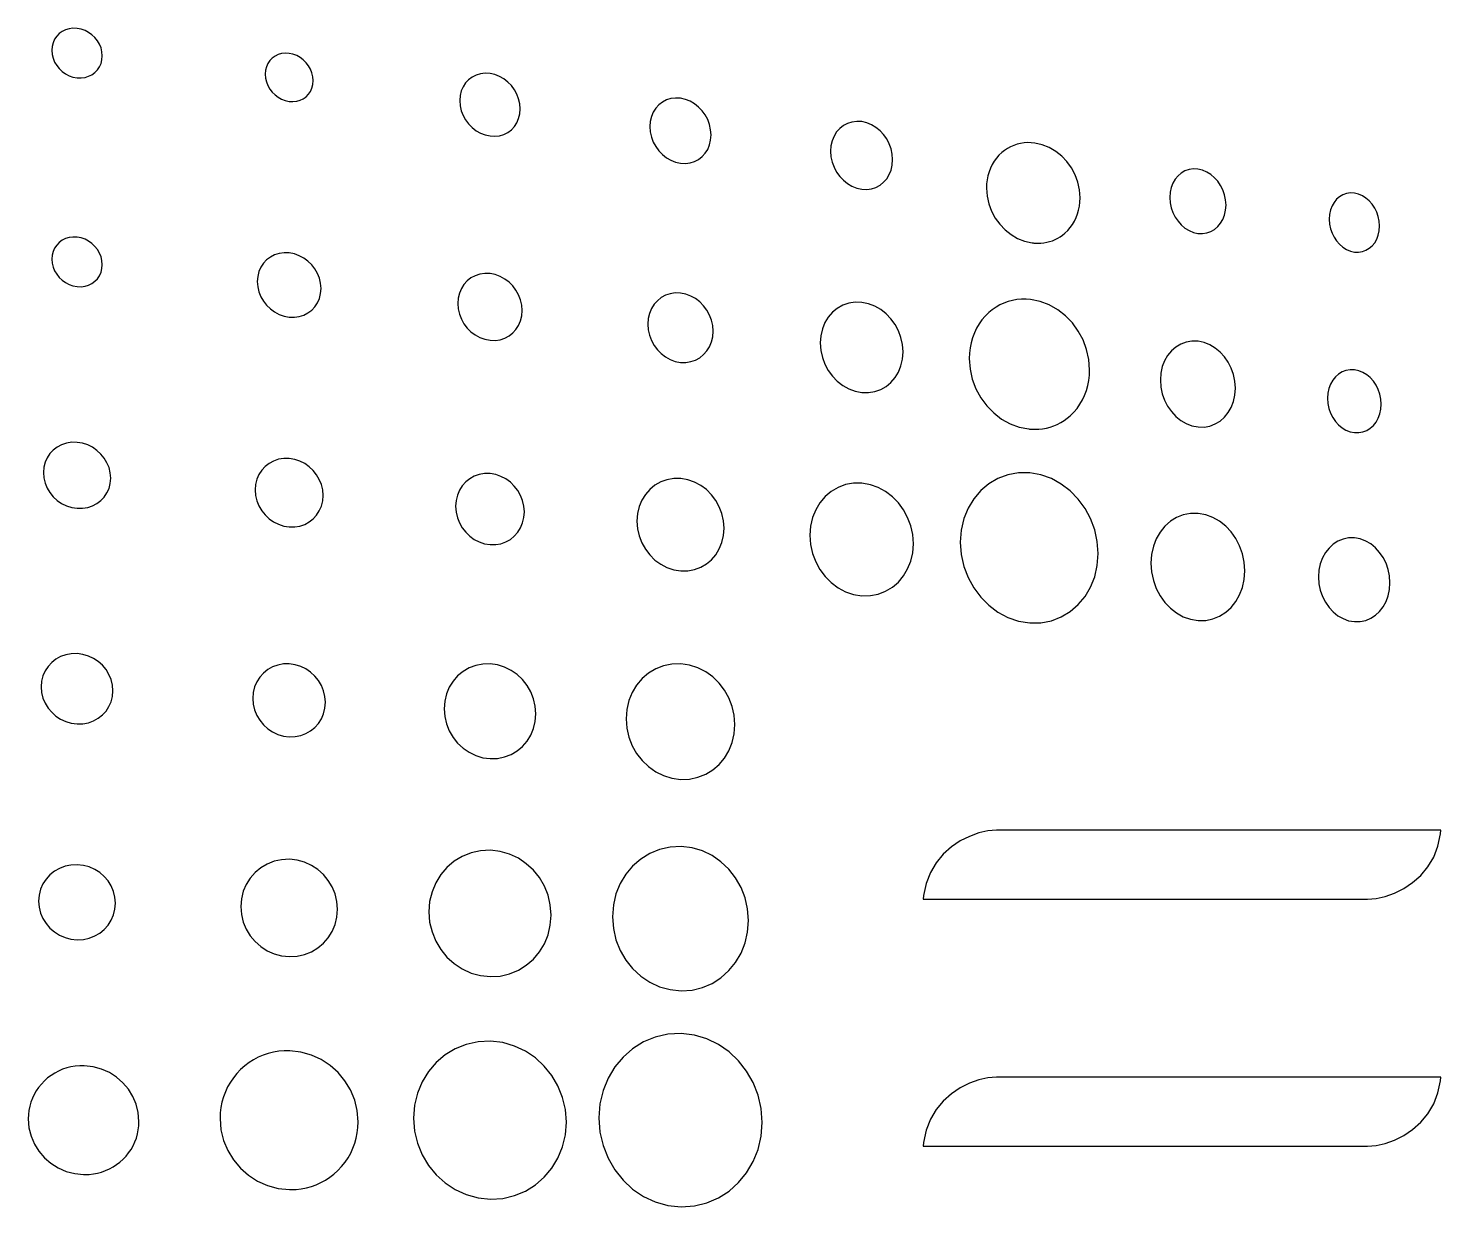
# Model space of a CAD drawing. Extents: x -49 to 275, y -8 to 142.
# Drawn here: x 136.6746 to 136.9111, y 125.0945 to 125.2918 of the extents above; entities that cross this region are included whole.
import ezdxf
from ezdxf.enums import TextEntityAlignment as Align

# ---------------------------------------------------------------- set-up
doc = ezdxf.new("R2010")
doc.units = 0
doc.header["$LTSCALE"] = 0.5
doc.header["$MEASUREMENT"] = 0
doc.layers.get('0').update_dxf_attribs({"linetype": 'CONTINUOUS'})
doc.layers.add('RISER', color=7, linetype='CONTINUOUS')
doc.styles.add('ARIAL', font='arial.ttf')

# ---------------------------------------------------------------- blocks, each defined once
blk = doc.blocks.new('*U52')
at = {"layer": 'RISER'}
for points in [[(1.38146, -0.19585), (1.38146, -0.19585), (1.38215, -0.19587), (1.3828, -0.19578), (1.3834, -0.19559), (1.38396, -0.19532), (1.38445, -0.19496), (1.38487, -0.19452), (1.38521, -0.19402), (1.38547, -0.19345), (1.38563, -0.19283), (1.38569, -0.19217), (1.38569, -0.19217), (1.38563, -0.19149), (1.38547, -0.19084), (1.38521, -0.19022), (1.38487, -0.18964), (1.38445, -0.18911), (1.38396, -0.18864), (1.3834, -0.18824), (1.3828, -0.18793), (1.38215, -0.1877), (1.38146, -0.18757), (1.38146, -0.18757), (1.38077, -0.18754), (1.38012, -0.18763), (1.37952, -0.18781), (1.37896, -0.18809), (1.37847, -0.18845), (1.37805, -0.18889), (1.3777, -0.18939), (1.37744, -0.18996), (1.37728, -0.19058), (1.37723, -0.19124), (1.37723, -0.19124), (1.37728, -0.19192), (1.37744, -0.19258), (1.3777, -0.1932), (1.37805, -0.19378), (1.37847, -0.19431), (1.37896, -0.19478), (1.37952, -0.19518), (1.38012, -0.1955), (1.38077, -0.19572), (1.38146, -0.19585), (1.38146, -0.19585)], [(1.41697, -0.1998), (1.41697, -0.1998), (1.41762, -0.19984), (1.41824, -0.19977), (1.41882, -0.1996), (1.41934, -0.19935), (1.41981, -0.19901), (1.42021, -0.19859), (1.42053, -0.19811), (1.42077, -0.19757), (1.42093, -0.19697), (1.42098, -0.19632), (1.42098, -0.19632), (1.42093, -0.19566), (1.42077, -0.19502), (1.42053, -0.19441), (1.42021, -0.19384), (1.41981, -0.19332), (1.41934, -0.19285), (1.41882, -0.19245), (1.41824, -0.19213), (1.41762, -0.19189), (1.41697, -0.19175), (1.41697, -0.19175), (1.41632, -0.19171), (1.41571, -0.19178), (1.41513, -0.19194), (1.41461, -0.1922), (1.41414, -0.19254), (1.41374, -0.19295), (1.41341, -0.19343), (1.41317, -0.19398), (1.41302, -0.19458), (1.41296, -0.19523), (1.41296, -0.19523), (1.41302, -0.19589), (1.41317, -0.19653), (1.41341, -0.19714), (1.41374, -0.19772), (1.41414, -0.19824), (1.41461, -0.19871), (1.41513, -0.19911), (1.41571, -0.19943), (1.41632, -0.19966), (1.41697, -0.1998), (1.41697, -0.1998)], [(1.45061, -0.20559), (1.45061, -0.20559), (1.45143, -0.20564), (1.45221, -0.20554), (1.45294, -0.20532), (1.4536, -0.20499), (1.45419, -0.20454), (1.45469, -0.204), (1.4551, -0.20337), (1.45541, -0.20267), (1.4556, -0.20189), (1.45567, -0.20105), (1.45567, -0.20105), (1.4556, -0.2002), (1.45541, -0.19937), (1.4551, -0.19858), (1.45469, -0.19784), (1.45419, -0.19716), (1.4536, -0.19655), (1.45294, -0.19604), (1.45221, -0.19562), (1.45143, -0.19531), (1.45061, -0.19513), (1.45061, -0.19513), (1.44979, -0.19508), (1.44901, -0.19517), (1.44828, -0.19539), (1.44762, -0.19573), (1.44703, -0.19617), (1.44652, -0.19671), (1.44611, -0.19734), (1.4458, -0.19805), (1.44561, -0.19883), (1.44554, -0.19967), (1.44554, -0.19967), (1.44561, -0.20053), (1.4458, -0.20136), (1.44611, -0.20216), (1.44652, -0.2029), (1.44703, -0.20358), (1.44762, -0.20418), (1.44828, -0.2047), (1.44901, -0.20511), (1.44979, -0.20542), (1.45061, -0.20559), (1.45061, -0.20559)], [(1.48252, -0.21015), (1.48252, -0.21015), (1.48335, -0.21019), (1.48414, -0.21009), (1.48487, -0.20986), (1.48554, -0.20951), (1.48614, -0.20904), (1.48665, -0.20848), (1.48706, -0.20783), (1.48737, -0.20709), (1.48756, -0.20628), (1.48763, -0.20542), (1.48763, -0.20542), (1.48756, -0.20453), (1.48737, -0.20366), (1.48706, -0.20284), (1.48665, -0.20207), (1.48614, -0.20137), (1.48554, -0.20075), (1.48487, -0.20021), (1.48414, -0.19978), (1.48335, -0.19947), (1.48252, -0.19928), (1.48252, -0.19928), (1.48169, -0.19923), (1.4809, -0.19933), (1.48016, -0.19956), (1.47949, -0.1999), (1.47889, -0.20037), (1.47838, -0.20093), (1.47796, -0.20159), (1.47765, -0.20233), (1.47745, -0.20314), (1.47738, -0.20401), (1.47738, -0.20401), (1.47745, -0.20491), (1.47765, -0.20577), (1.47796, -0.2066), (1.47838, -0.20737), (1.47889, -0.20807), (1.47949, -0.20869), (1.48016, -0.20923), (1.4809, -0.20966), (1.48169, -0.20997), (1.48252, -0.21015), (1.48252, -0.21015)], [(1.51286, -0.2145), (1.51286, -0.2145), (1.5137, -0.21454), (1.5145, -0.21443), (1.51524, -0.21419), (1.51592, -0.21382), (1.51652, -0.21333), (1.51704, -0.21274), (1.51746, -0.21206), (1.51777, -0.21129), (1.51797, -0.21045), (1.51803, -0.20955), (1.51803, -0.20955), (1.51797, -0.20863), (1.51777, -0.20774), (1.51746, -0.20688), (1.51704, -0.20609), (1.51652, -0.20536), (1.51592, -0.20471), (1.51524, -0.20416), (1.5145, -0.20371), (1.5137, -0.20339), (1.51286, -0.20319), (1.51286, -0.20319), (1.51202, -0.20315), (1.51122, -0.20325), (1.51047, -0.20349), (1.50978, -0.20385), (1.50918, -0.20434), (1.50865, -0.20492), (1.50823, -0.20561), (1.50791, -0.20638), (1.50771, -0.20722), (1.50765, -0.20813), (1.50765, -0.20813), (1.50771, -0.20906), (1.50791, -0.20996), (1.50823, -0.21082), (1.50865, -0.21162), (1.50918, -0.21235), (1.50978, -0.213), (1.51047, -0.21355), (1.51122, -0.21399), (1.51202, -0.21431), (1.51286, -0.2145), (1.51286, -0.2145)], [(1.54138, -0.22349), (1.54138, -0.22349), (1.54148, -0.2235), (1.54158, -0.22351), (1.54168, -0.22352), (1.54177, -0.22353), (1.54187, -0.22354), (1.54197, -0.22354), (1.54207, -0.22355), (1.54217, -0.22355), (1.54226, -0.22355), (1.54236, -0.22355), (1.54236, -0.22355), (1.54286, -0.22353), (1.54335, -0.22348), (1.54384, -0.22339), (1.54431, -0.22327), (1.54478, -0.22312), (1.54523, -0.22293), (1.54567, -0.22271), (1.54609, -0.22246), (1.5465, -0.22218), (1.54689, -0.22186), (1.54689, -0.22186), (1.54735, -0.22141), (1.54777, -0.22093), (1.54815, -0.2204), (1.54848, -0.21984), (1.54876, -0.21925), (1.549, -0.21864), (1.54918, -0.21799), (1.54932, -0.21733), (1.5494, -0.21665), (1.54943, -0.21596), (1.54943, -0.21596), (1.54933, -0.21461), (1.54905, -0.21331), (1.5486, -0.21208), (1.54799, -0.21093), (1.54723, -0.20988), (1.54635, -0.20895), (1.54536, -0.20816), (1.54427, -0.20752), (1.54309, -0.20705), (1.54185, -0.20677), (1.54185, -0.20677), (1.54124, -0.20671), (1.54063, -0.2067), (1.54004, -0.20674), (1.53945, -0.20683), (1.53888, -0.20697), (1.53832, -0.20716), (1.53779, -0.20739), (1.53727, -0.20767), (1.53678, -0.208), (1.53631, -0.20838), (1.53631, -0.20838), (1.53584, -0.20882), (1.53541, -0.20931), (1.53503, -0.20983), (1.5347, -0.21039), (1.53441, -0.21098), (1.53418, -0.2116), (1.53399, -0.21225), (1.53385, -0.21292), (1.53377, -0.2136), (1.53374, -0.2143), (1.53374, -0.2143), (1.53385, -0.21564), (1.53414, -0.21694), (1.5346, -0.21817), (1.53522, -0.21933), (1.53599, -0.22038), (1.53688, -0.22132), (1.53788, -0.22211), (1.53897, -0.22275), (1.54014, -0.22322), (1.54138, -0.22349), (1.54138, -0.22349)], [(1.56916, -0.2219), (1.56916, -0.2219), (1.56992, -0.22193), (1.57065, -0.22183), (1.57132, -0.22159), (1.57193, -0.22123), (1.57248, -0.22077), (1.57295, -0.22021), (1.57333, -0.21956), (1.57362, -0.21883), (1.57379, -0.21802), (1.57386, -0.21716), (1.57386, -0.21716), (1.57379, -0.21628), (1.57362, -0.21543), (1.57333, -0.21463), (1.57295, -0.21387), (1.57248, -0.21318), (1.57193, -0.21257), (1.57132, -0.21204), (1.57065, -0.21162), (1.56992, -0.21132), (1.56916, -0.21114), (1.56916, -0.21114), (1.5684, -0.2111), (1.56767, -0.2112), (1.56699, -0.21143), (1.56637, -0.21179), (1.56582, -0.21225), (1.56535, -0.21281), (1.56496, -0.21347), (1.56467, -0.2142), (1.56449, -0.21501), (1.56443, -0.21588), (1.56443, -0.21588), (1.56449, -0.21676), (1.56467, -0.21762), (1.56496, -0.21843), (1.56535, -0.21919), (1.56582, -0.21988), (1.56637, -0.22049), (1.56699, -0.22101), (1.56767, -0.22143), (1.5684, -0.22173), (1.56916, -0.2219), (1.56916, -0.2219)], [(1.59537, -0.22502), (1.59537, -0.22502), (1.59605, -0.22505), (1.5967, -0.22495), (1.5973, -0.22473), (1.59785, -0.2244), (1.59834, -0.22398), (1.59876, -0.22346), (1.5991, -0.22286), (1.59936, -0.22219), (1.59951, -0.22145), (1.59957, -0.22066), (1.59957, -0.22066), (1.59951, -0.21986), (1.59936, -0.21908), (1.5991, -0.21834), (1.59876, -0.21765), (1.59834, -0.21702), (1.59785, -0.21646), (1.5973, -0.21598), (1.5967, -0.2156), (1.59605, -0.21532), (1.59537, -0.21516), (1.59537, -0.21516), (1.59468, -0.21513), (1.59403, -0.21523), (1.59343, -0.21544), (1.59287, -0.21576), (1.59238, -0.21619), (1.59196, -0.21671), (1.59161, -0.21731), (1.59136, -0.21798), (1.5912, -0.21872), (1.59114, -0.21952), (1.59114, -0.21952), (1.5912, -0.22033), (1.59136, -0.22111), (1.59161, -0.22185), (1.59196, -0.22254), (1.59238, -0.22317), (1.59287, -0.22373), (1.59343, -0.22421), (1.59403, -0.22459), (1.59468, -0.22486), (1.59537, -0.22502), (1.59537, -0.22502)], [(1.38146, -0.23082), (1.38146, -0.23082), (1.38215, -0.23084), (1.3828, -0.23075), (1.3834, -0.23057), (1.38396, -0.23029), (1.38445, -0.22993), (1.38487, -0.22949), (1.38521, -0.22899), (1.38547, -0.22842), (1.38563, -0.2278), (1.38569, -0.22714), (1.38569, -0.22714), (1.38563, -0.22646), (1.38547, -0.22581), (1.38521, -0.22519), (1.38487, -0.22461), (1.38445, -0.22408), (1.38396, -0.22361), (1.3834, -0.22321), (1.3828, -0.22289), (1.38215, -0.22267), (1.38146, -0.22254), (1.38146, -0.22254), (1.38077, -0.22251), (1.38012, -0.2226), (1.37952, -0.22278), (1.37896, -0.22306), (1.37847, -0.22342), (1.37805, -0.22386), (1.3777, -0.22436), (1.37744, -0.22493), (1.37728, -0.22555), (1.37723, -0.22622), (1.37723, -0.22622), (1.37728, -0.22689), (1.37744, -0.22755), (1.3777, -0.22817), (1.37805, -0.22875), (1.37847, -0.22928), (1.37896, -0.22975), (1.37952, -0.23015), (1.38012, -0.23046), (1.38077, -0.23069), (1.38146, -0.23082), (1.38146, -0.23082)], [(1.41699, -0.23592), (1.41699, -0.23592), (1.41785, -0.23594), (1.41867, -0.23583), (1.41944, -0.23558), (1.42013, -0.23522), (1.42075, -0.23475), (1.42129, -0.23419), (1.42172, -0.23353), (1.42204, -0.2328), (1.42224, -0.23199), (1.42231, -0.23113), (1.42231, -0.23113), (1.42224, -0.23026), (1.42204, -0.22941), (1.42172, -0.2286), (1.42129, -0.22785), (1.42075, -0.22717), (1.42013, -0.22656), (1.41944, -0.22605), (1.41867, -0.22564), (1.41785, -0.22535), (1.41699, -0.22518), (1.41699, -0.22518), (1.41612, -0.22516), (1.41529, -0.22527), (1.41453, -0.22551), (1.41383, -0.22587), (1.4132, -0.22633), (1.41267, -0.2269), (1.41223, -0.22756), (1.41191, -0.22829), (1.41171, -0.2291), (1.41164, -0.22997), (1.41164, -0.22997), (1.41171, -0.23085), (1.41191, -0.2317), (1.41223, -0.23251), (1.41267, -0.23326), (1.4132, -0.23394), (1.41383, -0.23455), (1.41453, -0.23506), (1.41529, -0.23547), (1.41612, -0.23576), (1.41699, -0.23592), (1.41699, -0.23592)], [(1.45062, -0.2398), (1.45062, -0.2398), (1.4515, -0.23982), (1.45233, -0.2397), (1.4531, -0.23944), (1.4538, -0.23906), (1.45443, -0.23857), (1.45496, -0.23798), (1.4554, -0.2373), (1.45573, -0.23654), (1.45593, -0.2357), (1.456, -0.23481), (1.456, -0.23481), (1.45593, -0.2339), (1.45573, -0.23302), (1.4554, -0.23219), (1.45496, -0.23141), (1.45443, -0.2307), (1.4538, -0.23007), (1.4531, -0.22954), (1.45233, -0.22912), (1.4515, -0.22881), (1.45062, -0.22864), (1.45062, -0.22864), (1.44974, -0.22862), (1.44891, -0.22874), (1.44813, -0.22899), (1.44742, -0.22936), (1.44679, -0.22985), (1.44625, -0.23044), (1.44581, -0.23112), (1.44548, -0.23189), (1.44528, -0.23273), (1.44521, -0.23363), (1.44521, -0.23363), (1.44528, -0.23454), (1.44548, -0.23543), (1.44581, -0.23627), (1.44625, -0.23705), (1.44679, -0.23776), (1.44742, -0.23838), (1.44813, -0.23891), (1.44891, -0.23934), (1.44974, -0.23964), (1.45062, -0.2398), (1.45062, -0.2398)], [(1.48253, -0.2435), (1.48253, -0.2435), (1.48342, -0.24352), (1.48426, -0.24338), (1.48504, -0.24312), (1.48575, -0.24272), (1.48638, -0.24221), (1.48693, -0.24159), (1.48737, -0.24088), (1.4877, -0.24009), (1.4879, -0.23922), (1.48797, -0.2383), (1.48797, -0.2383), (1.4879, -0.23735), (1.4877, -0.23644), (1.48737, -0.23557), (1.48693, -0.23477), (1.48638, -0.23403), (1.48575, -0.23338), (1.48504, -0.23283), (1.48426, -0.2324), (1.48342, -0.23208), (1.48253, -0.2319), (1.48253, -0.2319), (1.48164, -0.23188), (1.4808, -0.232), (1.48001, -0.23227), (1.47929, -0.23266), (1.47865, -0.23317), (1.4781, -0.23378), (1.47765, -0.2345), (1.47732, -0.23529), (1.47711, -0.23617), (1.47704, -0.2371), (1.47704, -0.2371), (1.47711, -0.23805), (1.47732, -0.23897), (1.47765, -0.23984), (1.4781, -0.24065), (1.47865, -0.24139), (1.47929, -0.24204), (1.48001, -0.24259), (1.4808, -0.24302), (1.48164, -0.24333), (1.48253, -0.2435), (1.48253, -0.2435)], [(1.51288, -0.24855), (1.51288, -0.24855), (1.514, -0.24856), (1.51506, -0.24839), (1.51605, -0.24804), (1.51695, -0.24752), (1.51775, -0.24685), (1.51844, -0.24605), (1.519, -0.24512), (1.51942, -0.24409), (1.51968, -0.24297), (1.51977, -0.24176), (1.51977, -0.24176), (1.51968, -0.24053), (1.51942, -0.23935), (1.519, -0.23823), (1.51844, -0.23718), (1.51775, -0.23623), (1.51695, -0.23539), (1.51605, -0.23467), (1.51506, -0.2341), (1.514, -0.2337), (1.51288, -0.23347), (1.51288, -0.23347), (1.51175, -0.23344), (1.51068, -0.2336), (1.50968, -0.23394), (1.50877, -0.23446), (1.50795, -0.23512), (1.50726, -0.23592), (1.50669, -0.23685), (1.50627, -0.23789), (1.506, -0.23903), (1.50591, -0.24025), (1.50591, -0.24025), (1.506, -0.24149), (1.50627, -0.24268), (1.50669, -0.24381), (1.50726, -0.24486), (1.50795, -0.24582), (1.50877, -0.24666), (1.50968, -0.24737), (1.51068, -0.24793), (1.51175, -0.24833), (1.51288, -0.24855), (1.51288, -0.24855)], [(1.54086, -0.25466), (1.54086, -0.25466), (1.54096, -0.25467), (1.54105, -0.25468), (1.54115, -0.25469), (1.54125, -0.2547), (1.54134, -0.2547), (1.54144, -0.25471), (1.54154, -0.25471), (1.54164, -0.25471), (1.54173, -0.25471), (1.54183, -0.25471), (1.54183, -0.25471), (1.54249, -0.25469), (1.54314, -0.25462), (1.54378, -0.2545), (1.54441, -0.25434), (1.54502, -0.25413), (1.54561, -0.25388), (1.54619, -0.25358), (1.54675, -0.25324), (1.54728, -0.25285), (1.54779, -0.25243), (1.54779, -0.25243), (1.54838, -0.25184), (1.54892, -0.25121), (1.5494, -0.25052), (1.54982, -0.2498), (1.55018, -0.24903), (1.55048, -0.24823), (1.55071, -0.2474), (1.55088, -0.24654), (1.55099, -0.24566), (1.55102, -0.24477), (1.55102, -0.24477), (1.55089, -0.24302), (1.55052, -0.24134), (1.54992, -0.23975), (1.54911, -0.23826), (1.54813, -0.2369), (1.54697, -0.2357), (1.54568, -0.23469), (1.54426, -0.23388), (1.54274, -0.2333), (1.54114, -0.23297), (1.54114, -0.23297), (1.54037, -0.23292), (1.5396, -0.23292), (1.53884, -0.23299), (1.5381, -0.23312), (1.53738, -0.23331), (1.53668, -0.23357), (1.536, -0.23388), (1.53535, -0.23425), (1.53472, -0.23468), (1.53413, -0.23516), (1.53413, -0.23516), (1.53354, -0.23575), (1.53299, -0.23638), (1.53251, -0.23707), (1.53208, -0.2378), (1.53172, -0.23857), (1.53141, -0.23937), (1.53117, -0.24021), (1.531, -0.24107), (1.53089, -0.24196), (1.53086, -0.24286), (1.53086, -0.24286), (1.53099, -0.24462), (1.53137, -0.24632), (1.53198, -0.24792), (1.53279, -0.24942), (1.53379, -0.25078), (1.53496, -0.25198), (1.53627, -0.25299), (1.5377, -0.25379), (1.53924, -0.25436), (1.54086, -0.25466), (1.54086, -0.25466)], [(1.56918, -0.25432), (1.56918, -0.25432), (1.5702, -0.25434), (1.57116, -0.25416), (1.57206, -0.25382), (1.57288, -0.25333), (1.5736, -0.25269), (1.57423, -0.25192), (1.57473, -0.25104), (1.57511, -0.25005), (1.57535, -0.24898), (1.57543, -0.24783), (1.57543, -0.24783), (1.57535, -0.24666), (1.57511, -0.24554), (1.57473, -0.24447), (1.57423, -0.24348), (1.5736, -0.24257), (1.57288, -0.24177), (1.57206, -0.2411), (1.57116, -0.24056), (1.5702, -0.24018), (1.56918, -0.23997), (1.56918, -0.23997), (1.56816, -0.23994), (1.56719, -0.2401), (1.56628, -0.24044), (1.56545, -0.24093), (1.56472, -0.24157), (1.56408, -0.24233), (1.56357, -0.24322), (1.56319, -0.24421), (1.56295, -0.24529), (1.56287, -0.24645), (1.56287, -0.24645), (1.56295, -0.24763), (1.56319, -0.24877), (1.56357, -0.24985), (1.56408, -0.25085), (1.56472, -0.25175), (1.56545, -0.25255), (1.56628, -0.25322), (1.56719, -0.25375), (1.56816, -0.25412), (1.56918, -0.25432), (1.56918, -0.25432)], [(1.59537, -0.25526), (1.59537, -0.25526), (1.59609, -0.25527), (1.59678, -0.25514), (1.59742, -0.25489), (1.59801, -0.25453), (1.59853, -0.25406), (1.59898, -0.25349), (1.59934, -0.25285), (1.59961, -0.25212), (1.59978, -0.25133), (1.59984, -0.25049), (1.59984, -0.25049), (1.59978, -0.24964), (1.59961, -0.24881), (1.59934, -0.24803), (1.59898, -0.2473), (1.59853, -0.24664), (1.59801, -0.24606), (1.59742, -0.24557), (1.59678, -0.24518), (1.59609, -0.2449), (1.59537, -0.24475), (1.59537, -0.24475), (1.59463, -0.24473), (1.59394, -0.24486), (1.5933, -0.2451), (1.5927, -0.24546), (1.59218, -0.24593), (1.59173, -0.24649), (1.59136, -0.24714), (1.59109, -0.24787), (1.59092, -0.24866), (1.59086, -0.24951), (1.59086, -0.24951), (1.59092, -0.25037), (1.59109, -0.2512), (1.59136, -0.25199), (1.59173, -0.25272), (1.59218, -0.25338), (1.5927, -0.25396), (1.5933, -0.25445), (1.59394, -0.25484), (1.59463, -0.25512), (1.59537, -0.25526), (1.59537, -0.25526)], [(1.38147, -0.26794), (1.38147, -0.26794), (1.38239, -0.26794), (1.38325, -0.2678), (1.38406, -0.26753), (1.38479, -0.26714), (1.38545, -0.26664), (1.38601, -0.26605), (1.38647, -0.26536), (1.38681, -0.2646), (1.38702, -0.26377), (1.38709, -0.26288), (1.38709, -0.26288), (1.38702, -0.26198), (1.38681, -0.26112), (1.38647, -0.2603), (1.38601, -0.25954), (1.38545, -0.25885), (1.38479, -0.25824), (1.38406, -0.25773), (1.38325, -0.25733), (1.38239, -0.25705), (1.38147, -0.2569), (1.38147, -0.2569), (1.38056, -0.25689), (1.37969, -0.25703), (1.37888, -0.2573), (1.37814, -0.25768), (1.37748, -0.25818), (1.37691, -0.25878), (1.37645, -0.25947), (1.37611, -0.26023), (1.37589, -0.26107), (1.37582, -0.26196), (1.37582, -0.26196), (1.37589, -0.26286), (1.37611, -0.26373), (1.37645, -0.26455), (1.37691, -0.26531), (1.37748, -0.266), (1.37814, -0.26661), (1.37888, -0.26712), (1.37969, -0.26752), (1.38056, -0.2678), (1.38147, -0.26794), (1.38147, -0.26794)], [(1.41699, -0.27106), (1.41699, -0.27106), (1.41791, -0.27106), (1.41878, -0.27091), (1.4196, -0.27063), (1.42034, -0.27022), (1.421, -0.2697), (1.42157, -0.26908), (1.42203, -0.26837), (1.42237, -0.26757), (1.42259, -0.26671), (1.42266, -0.26579), (1.42266, -0.26579), (1.42259, -0.26486), (1.42237, -0.26396), (1.42203, -0.26311), (1.42157, -0.26232), (1.421, -0.26161), (1.42034, -0.26099), (1.4196, -0.26046), (1.41878, -0.26004), (1.41791, -0.25975), (1.41699, -0.2596), (1.41699, -0.2596), (1.41606, -0.25959), (1.41518, -0.25974), (1.41436, -0.26002), (1.41361, -0.26042), (1.41295, -0.26094), (1.41238, -0.26156), (1.41191, -0.26227), (1.41156, -0.26307), (1.41135, -0.26393), (1.41127, -0.26486), (1.41127, -0.26486), (1.41135, -0.2658), (1.41156, -0.2667), (1.41191, -0.26755), (1.41238, -0.26834), (1.41295, -0.26906), (1.41361, -0.26968), (1.41436, -0.27021), (1.41518, -0.27062), (1.41606, -0.27091), (1.41699, -0.27106), (1.41699, -0.27106)], [(1.45063, -0.27403), (1.45063, -0.27403), (1.45156, -0.27402), (1.45245, -0.27387), (1.45327, -0.27357), (1.45402, -0.27315), (1.45468, -0.27261), (1.45525, -0.27196), (1.45572, -0.27122), (1.45606, -0.2704), (1.45628, -0.2695), (1.45636, -0.26855), (1.45636, -0.26855), (1.45628, -0.26758), (1.45606, -0.26665), (1.45572, -0.26577), (1.45525, -0.26495), (1.45468, -0.26421), (1.45402, -0.26357), (1.45327, -0.26302), (1.45245, -0.26259), (1.45156, -0.26229), (1.45063, -0.26213), (1.45063, -0.26213), (1.44969, -0.26213), (1.4488, -0.26227), (1.44797, -0.26257), (1.44721, -0.26299), (1.44654, -0.26352), (1.44596, -0.26417), (1.44549, -0.26491), (1.44514, -0.26574), (1.44492, -0.26664), (1.44484, -0.2676), (1.44484, -0.2676), (1.44492, -0.26858), (1.44514, -0.26952), (1.44549, -0.2704), (1.44596, -0.27122), (1.44654, -0.27196), (1.44721, -0.27261), (1.44797, -0.27316), (1.4488, -0.27358), (1.44969, -0.27388), (1.45063, -0.27403), (1.45063, -0.27403)], [(1.541, -0.28714), (1.541, -0.28714), (1.54287, -0.28711), (1.54463, -0.28677), (1.54628, -0.28613), (1.54778, -0.28523), (1.54911, -0.28408), (1.55025, -0.28271), (1.55118, -0.28115), (1.55187, -0.27941), (1.55231, -0.27752), (1.55245, -0.27551), (1.55245, -0.27551), (1.55231, -0.27348), (1.55187, -0.27152), (1.55118, -0.26967), (1.55025, -0.26795), (1.54911, -0.2664), (1.54778, -0.26503), (1.54628, -0.26388), (1.54463, -0.26297), (1.54287, -0.26234), (1.541, -0.26201), (1.541, -0.26201), (1.53912, -0.26201), (1.53733, -0.26232), (1.53566, -0.26294), (1.53414, -0.26383), (1.53278, -0.26498), (1.53162, -0.26635), (1.53067, -0.26792), (1.52997, -0.26967), (1.52952, -0.27158), (1.52937, -0.27362), (1.52937, -0.27362), (1.52952, -0.27569), (1.52997, -0.27767), (1.53067, -0.27954), (1.53162, -0.28127), (1.53278, -0.28283), (1.53414, -0.28419), (1.53566, -0.28533), (1.53733, -0.28622), (1.53912, -0.28683), (1.541, -0.28714), (1.541, -0.28714)], [(1.48255, -0.27842), (1.48255, -0.27842), (1.48373, -0.27841), (1.48485, -0.2782), (1.48589, -0.27782), (1.48684, -0.27726), (1.48768, -0.27656), (1.4884, -0.27572), (1.48899, -0.27475), (1.48943, -0.27369), (1.4897, -0.27252), (1.4898, -0.27128), (1.4898, -0.27128), (1.4897, -0.27003), (1.48943, -0.26882), (1.48899, -0.26768), (1.4884, -0.26662), (1.48768, -0.26566), (1.48684, -0.26482), (1.48589, -0.26411), (1.48485, -0.26355), (1.48373, -0.26316), (1.48255, -0.26296), (1.48255, -0.26296), (1.48137, -0.26295), (1.48024, -0.26315), (1.47919, -0.26353), (1.47823, -0.26408), (1.47737, -0.26478), (1.47664, -0.26562), (1.47604, -0.26659), (1.4756, -0.26766), (1.47532, -0.26884), (1.47522, -0.27009), (1.47522, -0.27009), (1.47532, -0.27136), (1.4756, -0.27258), (1.47604, -0.27373), (1.47664, -0.27479), (1.47737, -0.27575), (1.47823, -0.2766), (1.47919, -0.2773), (1.48024, -0.27785), (1.48137, -0.27823), (1.48255, -0.27842), (1.48255, -0.27842)], [(1.5129, -0.26375), (1.5129, -0.26375), (1.51149, -0.26374), (1.51015, -0.26398), (1.5089, -0.26444), (1.50776, -0.26511), (1.50674, -0.26597), (1.50587, -0.267), (1.50516, -0.26818), (1.50463, -0.2695), (1.50429, -0.27093), (1.50418, -0.27246), (1.50418, -0.27246), (1.50429, -0.27401), (1.50463, -0.27549), (1.50516, -0.27689), (1.50587, -0.27819), (1.50674, -0.27936), (1.50776, -0.28038), (1.5089, -0.28124), (1.51015, -0.28191), (1.51149, -0.28236), (1.5129, -0.28259), (1.5129, -0.28259), (1.5143, -0.28257), (1.51563, -0.28232), (1.51686, -0.28184), (1.51799, -0.28116), (1.51899, -0.2803), (1.51985, -0.27927), (1.52054, -0.2781), (1.52106, -0.2768), (1.52139, -0.27538), (1.5215, -0.27387), (1.5215, -0.27387), (1.52139, -0.27235), (1.52106, -0.27088), (1.52054, -0.26949), (1.51985, -0.2682), (1.51899, -0.26703), (1.51799, -0.26601), (1.51686, -0.26515), (1.51563, -0.26447), (1.5143, -0.26399), (1.5129, -0.26375), (1.5129, -0.26375)], [(1.5692, -0.2688), (1.5692, -0.2688), (1.56792, -0.2688), (1.56671, -0.26904), (1.56557, -0.26948), (1.56454, -0.27012), (1.56361, -0.27095), (1.56282, -0.27193), (1.56218, -0.27305), (1.5617, -0.27431), (1.56139, -0.27567), (1.56129, -0.27713), (1.56129, -0.27713), (1.56139, -0.2786), (1.5617, -0.28001), (1.56218, -0.28135), (1.56282, -0.28258), (1.56361, -0.28369), (1.56454, -0.28466), (1.56557, -0.28547), (1.56671, -0.2861), (1.56792, -0.28653), (1.5692, -0.28674), (1.5692, -0.28674), (1.57047, -0.28672), (1.57167, -0.28647), (1.57279, -0.28601), (1.57381, -0.28536), (1.57472, -0.28454), (1.5755, -0.28356), (1.57613, -0.28244), (1.5766, -0.2812), (1.57689, -0.27985), (1.577, -0.27841), (1.577, -0.27841), (1.57689, -0.27696), (1.5766, -0.27556), (1.57613, -0.27424), (1.5755, -0.27302), (1.57472, -0.27191), (1.57381, -0.27094), (1.57279, -0.27012), (1.57167, -0.26948), (1.57047, -0.26903), (1.5692, -0.2688), (1.5692, -0.2688)], [(1.59537, -0.2729), (1.59537, -0.2729), (1.59439, -0.27291), (1.59347, -0.2731), (1.5926, -0.27345), (1.59181, -0.27395), (1.59111, -0.27459), (1.59051, -0.27536), (1.59001, -0.27624), (1.58965, -0.27722), (1.58942, -0.27828), (1.58934, -0.27942), (1.58934, -0.27942), (1.58942, -0.28057), (1.58965, -0.28167), (1.59001, -0.28271), (1.59051, -0.28367), (1.59111, -0.28454), (1.59181, -0.2853), (1.5926, -0.28593), (1.59347, -0.28642), (1.59439, -0.28676), (1.59537, -0.28692), (1.59537, -0.28692), (1.59633, -0.28691), (1.59725, -0.28671), (1.59811, -0.28635), (1.59889, -0.28584), (1.59958, -0.2852), (1.60018, -0.28443), (1.60066, -0.28356), (1.60102, -0.28258), (1.60124, -0.28153), (1.60132, -0.2804), (1.60132, -0.2804), (1.60124, -0.27926), (1.60102, -0.27817), (1.60066, -0.27714), (1.60018, -0.27618), (1.59958, -0.27532), (1.59889, -0.27456), (1.59811, -0.27392), (1.59725, -0.27342), (1.59633, -0.27308), (1.59537, -0.2729), (1.59537, -0.2729)], [(1.38148, -0.30406), (1.38148, -0.30406), (1.38245, -0.30403), (1.38337, -0.30385), (1.38423, -0.30354), (1.38502, -0.3031), (1.38572, -0.30255), (1.38632, -0.3019), (1.3868, -0.30116), (1.38717, -0.30033), (1.38739, -0.29944), (1.38747, -0.29849), (1.38747, -0.29849), (1.38739, -0.29754), (1.38717, -0.29662), (1.3868, -0.29576), (1.38632, -0.29496), (1.38572, -0.29424), (1.38502, -0.29361), (1.38423, -0.29309), (1.38337, -0.29269), (1.38245, -0.29241), (1.38148, -0.29228), (1.38148, -0.29228), (1.3805, -0.2923), (1.37957, -0.29247), (1.37871, -0.29277), (1.37792, -0.29321), (1.37721, -0.29376), (1.37661, -0.29441), (1.37612, -0.29516), (1.37575, -0.29598), (1.37552, -0.29688), (1.37544, -0.29784), (1.37544, -0.29784), (1.37552, -0.2988), (1.37575, -0.29972), (1.37612, -0.30059), (1.37661, -0.30139), (1.37721, -0.30211), (1.37792, -0.30274), (1.37871, -0.30326), (1.37957, -0.30366), (1.3805, -0.30393), (1.38148, -0.30406), (1.38148, -0.30406)], [(1.417, -0.30621), (1.417, -0.30621), (1.41798, -0.30618), (1.41891, -0.306), (1.41978, -0.30567), (1.42057, -0.30522), (1.42127, -0.30464), (1.42188, -0.30397), (1.42237, -0.30319), (1.42273, -0.30234), (1.42296, -0.30142), (1.42304, -0.30043), (1.42304, -0.30043), (1.42296, -0.29944), (1.42273, -0.29849), (1.42237, -0.2976), (1.42188, -0.29677), (1.42127, -0.29603), (1.42057, -0.29538), (1.41978, -0.29483), (1.41891, -0.29441), (1.41798, -0.29413), (1.417, -0.29399), (1.417, -0.29399), (1.41601, -0.29401), (1.41507, -0.29419), (1.4142, -0.29451), (1.4134, -0.29496), (1.41269, -0.29553), (1.41207, -0.29621), (1.41158, -0.29698), (1.4112, -0.29784), (1.41097, -0.29877), (1.41089, -0.29977), (1.41089, -0.29977), (1.41097, -0.30077), (1.4112, -0.30172), (1.41158, -0.30262), (1.41207, -0.30345), (1.41269, -0.3042), (1.4134, -0.30485), (1.4142, -0.30539), (1.41507, -0.3058), (1.41601, -0.30608), (1.417, -0.30621), (1.417, -0.30621)], [(1.45065, -0.30987), (1.45065, -0.30987), (1.45189, -0.30983), (1.45306, -0.30959), (1.45416, -0.30916), (1.45516, -0.30857), (1.45605, -0.30782), (1.45681, -0.30694), (1.45743, -0.30594), (1.45789, -0.30483), (1.45818, -0.30363), (1.45828, -0.30236), (1.45828, -0.30236), (1.45818, -0.30107), (1.45789, -0.29984), (1.45743, -0.29868), (1.45681, -0.2976), (1.45605, -0.29664), (1.45516, -0.2958), (1.45416, -0.2951), (1.45306, -0.29455), (1.45189, -0.29418), (1.45065, -0.294), (1.45065, -0.294), (1.4494, -0.29403), (1.44821, -0.29426), (1.4471, -0.29468), (1.44609, -0.29526), (1.44519, -0.29601), (1.44442, -0.29689), (1.44379, -0.2979), (1.44332, -0.29902), (1.44302, -0.30023), (1.44292, -0.30152), (1.44292, -0.30152), (1.44302, -0.30282), (1.44332, -0.30406), (1.44379, -0.30523), (1.44442, -0.3063), (1.44519, -0.30727), (1.44609, -0.30811), (1.4471, -0.30881), (1.44821, -0.30935), (1.4494, -0.30971), (1.45065, -0.30987), (1.45065, -0.30987)], [(1.48256, -0.31334), (1.48256, -0.31334), (1.48403, -0.31329), (1.48543, -0.31299), (1.48673, -0.31247), (1.48792, -0.31175), (1.48897, -0.31084), (1.48987, -0.30976), (1.49061, -0.30854), (1.49116, -0.30719), (1.4915, -0.30573), (1.49162, -0.30417), (1.49162, -0.30417), (1.4915, -0.30261), (1.49116, -0.30111), (1.49061, -0.2997), (1.48987, -0.29839), (1.48897, -0.29722), (1.48792, -0.29619), (1.48673, -0.29534), (1.48543, -0.29468), (1.48403, -0.29423), (1.48256, -0.29401), (1.48256, -0.29401), (1.48108, -0.29405), (1.47967, -0.29433), (1.47836, -0.29484), (1.47716, -0.29556), (1.47609, -0.29647), (1.47517, -0.29755), (1.47442, -0.29877), (1.47387, -0.30014), (1.47352, -0.30161), (1.4734, -0.30318), (1.4734, -0.30318), (1.47352, -0.30476), (1.47387, -0.30628), (1.47442, -0.3077), (1.47517, -0.30901), (1.47609, -0.31018), (1.47716, -0.31121), (1.47836, -0.31206), (1.47967, -0.31271), (1.48108, -0.31314), (1.48256, -0.31334), (1.48256, -0.31334)], [(1.52323, -0.33281), (1.52316, -0.33342), (1.59755, -0.33342), (1.59755, -0.33342), (1.599, -0.33331), (1.60052, -0.33297), (1.60208, -0.33241), (1.60363, -0.33163), (1.6051, -0.33063), (1.60646, -0.32941), (1.60766, -0.32799), (1.60864, -0.32636), (1.60935, -0.32452), (1.60975, -0.32247), (1.60982, -0.32187), (1.53544, -0.32187), (1.53544, -0.32187), (1.53399, -0.32198), (1.53246, -0.32232), (1.5309, -0.32288), (1.52936, -0.32366), (1.52788, -0.32466), (1.52652, -0.32587), (1.52533, -0.32729), (1.52435, -0.32893), (1.52363, -0.33077), (1.52323, -0.33281), (1.52323, -0.33281)], [(1.45069, -0.34638), (1.45069, -0.34638), (1.45234, -0.34627), (1.4539, -0.3459), (1.45536, -0.34529), (1.45669, -0.34446), (1.45787, -0.34344), (1.45889, -0.34223), (1.45971, -0.34087), (1.46033, -0.33938), (1.46071, -0.33777), (1.46084, -0.33607), (1.46084, -0.33607), (1.46071, -0.33436), (1.46033, -0.33274), (1.45971, -0.33121), (1.45889, -0.3298), (1.45787, -0.32855), (1.45669, -0.32746), (1.45536, -0.32655), (1.4539, -0.32587), (1.45234, -0.32541), (1.45069, -0.32522), (1.45069, -0.32522), (1.44902, -0.3253), (1.44744, -0.32564), (1.44596, -0.32624), (1.4446, -0.32705), (1.4434, -0.32808), (1.44237, -0.32928), (1.44152, -0.33065), (1.4409, -0.33216), (1.4405, -0.33379), (1.44037, -0.33552), (1.44037, -0.33552), (1.4405, -0.33725), (1.4409, -0.3389), (1.44152, -0.34044), (1.44237, -0.34185), (1.4434, -0.34311), (1.4446, -0.3442), (1.44596, -0.34509), (1.44744, -0.34577), (1.44902, -0.3462), (1.45069, -0.34638), (1.45069, -0.34638)], [(1.48262, -0.34874), (1.48262, -0.34874), (1.48446, -0.34862), (1.4862, -0.34819), (1.48782, -0.3475), (1.48929, -0.34655), (1.49061, -0.34537), (1.49173, -0.344), (1.49265, -0.34244), (1.49333, -0.34074), (1.49375, -0.33891), (1.4939, -0.33697), (1.4939, -0.33697), (1.49375, -0.33502), (1.49333, -0.33317), (1.49265, -0.33142), (1.49173, -0.32982), (1.49061, -0.32839), (1.48929, -0.32714), (1.48782, -0.32611), (1.4862, -0.32533), (1.48446, -0.32481), (1.48262, -0.32458), (1.48262, -0.32458), (1.48076, -0.32467), (1.479, -0.32507), (1.47735, -0.32574), (1.47584, -0.32668), (1.4745, -0.32785), (1.47334, -0.32923), (1.4724, -0.33079), (1.4717, -0.33251), (1.47127, -0.33437), (1.47111, -0.33635), (1.47111, -0.33635), (1.47127, -0.33833), (1.4717, -0.34022), (1.4724, -0.34198), (1.47334, -0.34359), (1.4745, -0.34504), (1.47584, -0.34628), (1.47735, -0.3473), (1.479, -0.34806), (1.48076, -0.34855), (1.48262, -0.34874), (1.48262, -0.34874)], [(1.38149, -0.34019), (1.38149, -0.34019), (1.38253, -0.34013), (1.38351, -0.33992), (1.38443, -0.33956), (1.38526, -0.33907), (1.38601, -0.33846), (1.38665, -0.33775), (1.38717, -0.33694), (1.38755, -0.33605), (1.3878, -0.33509), (1.38788, -0.33408), (1.38788, -0.33408), (1.3878, -0.33306), (1.38755, -0.33209), (1.38717, -0.33119), (1.38665, -0.33035), (1.38601, -0.3296), (1.38526, -0.32895), (1.38443, -0.32842), (1.38351, -0.32801), (1.38253, -0.32774), (1.38149, -0.32763), (1.38149, -0.32763), (1.38044, -0.32768), (1.37945, -0.32788), (1.37852, -0.32824), (1.37768, -0.32872), (1.37692, -0.32933), (1.37628, -0.33005), (1.37575, -0.33086), (1.37536, -0.33175), (1.37512, -0.33271), (1.37503, -0.33374), (1.37503, -0.33374), (1.37512, -0.33476), (1.37536, -0.33574), (1.37575, -0.33665), (1.37628, -0.33749), (1.37692, -0.33824), (1.37768, -0.33889), (1.37852, -0.33942), (1.37945, -0.33982), (1.38044, -0.34008), (1.38149, -0.34019), (1.38149, -0.34019)], [(1.41702, -0.34303), (1.41702, -0.34303), (1.41833, -0.34295), (1.41957, -0.34267), (1.42073, -0.3422), (1.42178, -0.34157), (1.42272, -0.34078), (1.42352, -0.33985), (1.42417, -0.3388), (1.42466, -0.33765), (1.42497, -0.33641), (1.42507, -0.3351), (1.42507, -0.3351), (1.42497, -0.33378), (1.42466, -0.33252), (1.42417, -0.33134), (1.42352, -0.33026), (1.42272, -0.32929), (1.42178, -0.32845), (1.42073, -0.32775), (1.41957, -0.32723), (1.41833, -0.32688), (1.41702, -0.32673), (1.41702, -0.32673), (1.4157, -0.32679), (1.41445, -0.32706), (1.41328, -0.32752), (1.41221, -0.32815), (1.41126, -0.32894), (1.41044, -0.32986), (1.40978, -0.33092), (1.40928, -0.33208), (1.40897, -0.33333), (1.40886, -0.33465), (1.40886, -0.33465), (1.40897, -0.33599), (1.40928, -0.33725), (1.40978, -0.33844), (1.41044, -0.33953), (1.41126, -0.3405), (1.41221, -0.34134), (1.41328, -0.34203), (1.41445, -0.34255), (1.4157, -0.34289), (1.41702, -0.34303), (1.41702, -0.34303)], [(1.48264, -0.35592), (1.48264, -0.35592), (1.48041, -0.35603), (1.47829, -0.3565), (1.47631, -0.35731), (1.4745, -0.35844), (1.47289, -0.35984), (1.47151, -0.36149), (1.47038, -0.36337), (1.46954, -0.36544), (1.46902, -0.36767), (1.46884, -0.37004), (1.46884, -0.37004), (1.46902, -0.37242), (1.46954, -0.37468), (1.47038, -0.3768), (1.47151, -0.37873), (1.47289, -0.38046), (1.4745, -0.38195), (1.47631, -0.38318), (1.47829, -0.3841), (1.48041, -0.38469), (1.48264, -0.38491), (1.48264, -0.38491), (1.48485, -0.38476), (1.48693, -0.38425), (1.48888, -0.38342), (1.49065, -0.38228), (1.49223, -0.38087), (1.49358, -0.37922), (1.49467, -0.37736), (1.49549, -0.37531), (1.496, -0.37311), (1.49618, -0.37078), (1.49618, -0.37078), (1.496, -0.36845), (1.49549, -0.36622), (1.49467, -0.36413), (1.49358, -0.36221), (1.49223, -0.36049), (1.49065, -0.35899), (1.48888, -0.35776), (1.48693, -0.35681), (1.48485, -0.35619), (1.48264, -0.35592), (1.48264, -0.35592)], [(1.41708, -0.35879), (1.41708, -0.35879), (1.41616, -0.35879), (1.41524, -0.35887), (1.41435, -0.35902), (1.41348, -0.35924), (1.41263, -0.35952), (1.41181, -0.35988), (1.41101, -0.36029), (1.41026, -0.36078), (1.40954, -0.36132), (1.40885, -0.36193), (1.40885, -0.36193), (1.40822, -0.3626), (1.40764, -0.36331), (1.40713, -0.36406), (1.40668, -0.36485), (1.4063, -0.36566), (1.40598, -0.36651), (1.40573, -0.36739), (1.40555, -0.36828), (1.40545, -0.3692), (1.40541, -0.37013), (1.40541, -0.37013), (1.40556, -0.37203), (1.406, -0.37383), (1.40671, -0.37552), (1.40765, -0.37707), (1.40881, -0.37845), (1.41016, -0.37965), (1.41168, -0.38063), (1.41335, -0.38137), (1.41513, -0.38185), (1.41701, -0.38204), (1.41725, -0.38204), (1.41725, -0.38204), (1.41814, -0.38201), (1.41901, -0.38191), (1.41987, -0.38174), (1.4207, -0.38151), (1.42152, -0.38122), (1.4223, -0.38086), (1.42306, -0.38044), (1.42379, -0.37997), (1.42448, -0.37943), (1.42514, -0.37884), (1.42514, -0.37884), (1.42577, -0.37817), (1.42633, -0.37747), (1.42684, -0.37672), (1.42728, -0.37594), (1.42766, -0.37513), (1.42797, -0.37428), (1.42821, -0.37342), (1.42839, -0.37253), (1.4285, -0.37162), (1.42853, -0.37069), (1.42853, -0.37069), (1.42838, -0.36882), (1.42795, -0.36704), (1.42725, -0.36536), (1.42632, -0.36382), (1.42518, -0.36244), (1.42384, -0.36124), (1.42234, -0.36025), (1.4207, -0.3595), (1.41894, -0.359), (1.41708, -0.35879), (1.41708, -0.35879)], [(1.45071, -0.35719), (1.45071, -0.35719), (1.44862, -0.35729), (1.44664, -0.35772), (1.44479, -0.35846), (1.4431, -0.35949), (1.4416, -0.36077), (1.4403, -0.36228), (1.43925, -0.36399), (1.43847, -0.36587), (1.43798, -0.36791), (1.43781, -0.37006), (1.43781, -0.37006), (1.43798, -0.37223), (1.43847, -0.37429), (1.43925, -0.37622), (1.4403, -0.37799), (1.4416, -0.37956), (1.4431, -0.38093), (1.44479, -0.38204), (1.44664, -0.38289), (1.44862, -0.38343), (1.45071, -0.38364), (1.45071, -0.38364), (1.45277, -0.38351), (1.45473, -0.38305), (1.45656, -0.38229), (1.45822, -0.38125), (1.4597, -0.37997), (1.46096, -0.37846), (1.46199, -0.37676), (1.46276, -0.3749), (1.46324, -0.37289), (1.4634, -0.37076), (1.4634, -0.37076), (1.46324, -0.36863), (1.46276, -0.36659), (1.46199, -0.36468), (1.46096, -0.36293), (1.4597, -0.36135), (1.45822, -0.35999), (1.45656, -0.35886), (1.45473, -0.358), (1.45277, -0.35743), (1.45071, -0.35719), (1.45071, -0.35719)], [(1.38265, -0.3613), (1.38265, -0.3613), (1.3819, -0.3613), (1.38116, -0.36137), (1.38044, -0.36148), (1.37973, -0.36166), (1.37904, -0.36189), (1.37837, -0.36218), (1.37773, -0.36252), (1.37711, -0.36291), (1.37653, -0.36335), (1.37598, -0.36385), (1.37598, -0.36385), (1.37548, -0.36437), (1.37503, -0.36492), (1.37463, -0.3655), (1.37428, -0.36611), (1.37398, -0.36675), (1.37373, -0.36741), (1.37354, -0.36808), (1.3734, -0.36878), (1.37331, -0.36949), (1.37329, -0.37021), (1.37329, -0.37021), (1.37341, -0.37168), (1.37376, -0.37309), (1.37432, -0.37441), (1.37508, -0.37563), (1.37601, -0.37671), (1.37709, -0.37764), (1.3783, -0.37841), (1.37963, -0.379), (1.38106, -0.37937), (1.38256, -0.37952), (1.38256, -0.37952), (1.38258, -0.37953), (1.3826, -0.37953), (1.38262, -0.37953), (1.38264, -0.37953), (1.38267, -0.37953), (1.38269, -0.37953), (1.38271, -0.37953), (1.38273, -0.37953), (1.38276, -0.37953), (1.38278, -0.37953), (1.38278, -0.37953), (1.3835, -0.3795), (1.38421, -0.37942), (1.3849, -0.37929), (1.38558, -0.3791), (1.38624, -0.37886), (1.38688, -0.37858), (1.38749, -0.37824), (1.38808, -0.37786), (1.38864, -0.37743), (1.38916, -0.37695), (1.38916, -0.37695), (1.38966, -0.37643), (1.3901, -0.37588), (1.3905, -0.3753), (1.39084, -0.37469), (1.39114, -0.37406), (1.39139, -0.3734), (1.39158, -0.37273), (1.39172, -0.37204), (1.3918, -0.37134), (1.39183, -0.37062), (1.39183, -0.37062), (1.39171, -0.36915), (1.39136, -0.36775), (1.3908, -0.36644), (1.39006, -0.36523), (1.38914, -0.36415), (1.38807, -0.36322), (1.38687, -0.36244), (1.38555, -0.36185), (1.38414, -0.36147), (1.38265, -0.3613), (1.38265, -0.3613)], [(1.52323, -0.37416), (1.52316, -0.37476), (1.59755, -0.37476), (1.59755, -0.37476), (1.599, -0.37465), (1.60052, -0.37431), (1.60208, -0.37375), (1.60363, -0.37297), (1.6051, -0.37197), (1.60646, -0.37076), (1.60766, -0.36933), (1.60864, -0.3677), (1.60935, -0.36586), (1.60975, -0.36382), (1.60982, -0.36321), (1.53544, -0.36321), (1.53544, -0.36321), (1.53399, -0.36332), (1.53246, -0.36366), (1.5309, -0.36422), (1.52936, -0.365), (1.52788, -0.366), (1.52652, -0.36722), (1.52533, -0.36864), (1.52435, -0.37027), (1.52363, -0.37211), (1.52323, -0.37416), (1.52323, -0.37416)]]:
    blk.add_lwpolyline(points, dxfattribs=at)
at = {"layer": 'RISER', "color": 1, "style": 'ARIAL'}
blk.add_attdef('STATIONID', text='', height=0.6875, dxfattribs=at).set_placement((0, 2.52654), align=Align.CENTER)
blk.add_attdef('DRAWINGREF', text='', height=0.6875, dxfattribs=at).set_placement((0.00002, -1.44605), align=Align.TOP_CENTER)

msp = doc.modelspace()

# ---------------------------------------------------------------- block references
msp.add_blockref('*U52', (135.30132, 125.47937))

doc.saveas('drawing.dxf')
